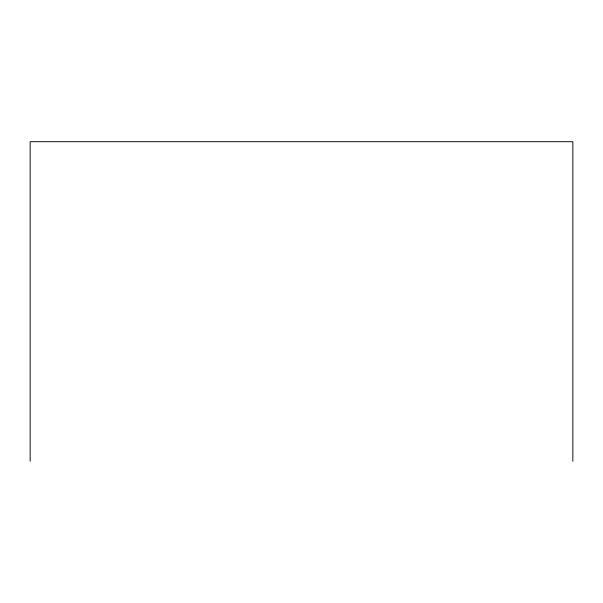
<?xml version="1.0" encoding="UTF-8"?>
<svg xmlns="http://www.w3.org/2000/svg" width="603" height="603" viewBox="0 0 603 603"><rect width="100%" height="100%" fill="white"/><g stroke="black" fill="none" stroke-linecap="round" stroke-linejoin="round"><path stroke-width="0.9" d="M572.85 461.295L572.85 141.705L30.15 141.705L30.15 461.295"/></g></svg>
